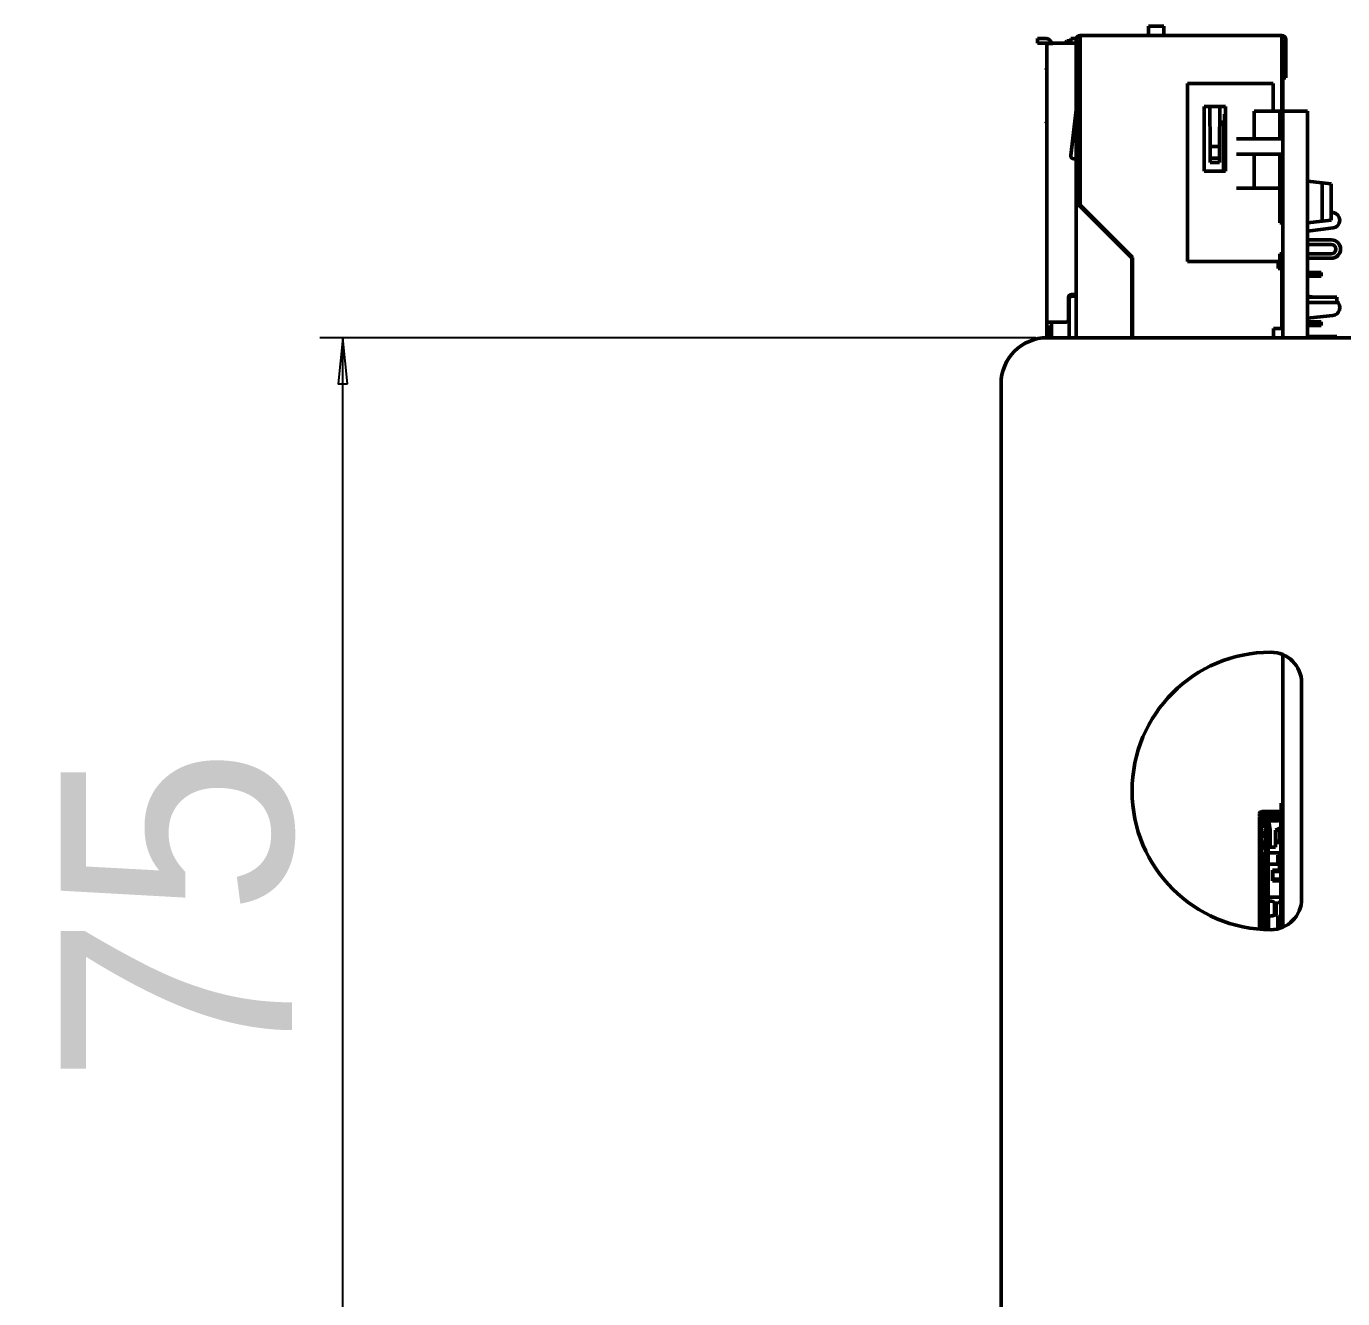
# Model space of a CAD drawing. Header units: millimetres. Extents: x 3137 to 5094, y 789 to 1822.
# Drawn here: x 3238.5 to 3323.9, y 1337.3 to 1419.9 of the extents above; entities that cross this region are included whole.
import ezdxf

# ---------------------------------------------------------------- set-up
doc = ezdxf.new("R2010")
doc.units = ezdxf.units.MM
doc.header["$LTSCALE"] = 1.8
doc.layers.add('외형선(ISO)', color=7, linetype='Continuous', lineweight=50)
doc.layers.add('치수(ISO)', color=7, linetype='Continuous', lineweight=25)
doc.styles.add('레이블 문자 (JIS)', font='')
doc.styles.get('레이블 문자 (JIS)').set_extended_font_data('Gulim')
doc.dimstyles.new('복사 대상기본값 (JIS)', dxfattribs={"dimscale": 1.5, "dimtxt": 3, "dimasz": 2, "dimexe": 1, "dimexo": 0.5, "dimgap": 0.8, "dimtad": 1, "dimdsep": 46, "dimtxsty": '레이블 문자 (JIS)', "dimblk": 'Filled-1', "dimcen": 0.09, "dimdle": 10, "dimclrd": 256, "dimclre": 256, "dimclrt": 256, "dimazin": 2, "dimtfac": 0.666667, "dimtmove": 0, "dimatfit": 3, "dimldrblk": 'OPEN', "dimfxl": 1, "dimtolj": 1, "dimtzin": 0, "dimlwd": -1, "dimlwe": -1, "dimarcsym": 0})

# ---------------------------------------------------------------- blocks, each defined once
blk = doc.blocks.new('Filled-1')
at = {"color": 0}
for p, q in [((0, 0), (-1, 0.1)), ((-1, 0.1), (-1, -0.1)), ((-1, 0), (0, 0)), ((-1, -0.1), (0, 0))]:
    blk.add_line(p, q, dxfattribs=at)
at = {"color": 0, "flags": 128}
blk.add_lwpolyline([(-1, -0.1), (0, 0), (-1, 0.1), (-1, -0.1)], dxfattribs=at)
at = {"color": 0}
blk.add_solid([(-1, -0.1), (0, 0), (-1, 0.1), (-1, -0.1)], dxfattribs=at)
blk = doc.blocks.new('*D733')
at = {"layer": 'Defpoints', "color": 0}
for p in [(3259.042, 1399.681), (3304.742, 1399.681), (3302.742, 1324.681)]:
    blk.add_point(p, dxfattribs=at)
at = {"layer": '치수(ISO)'}
for p, q in [((3303.992, 1399.681), (3257.542, 1399.681)), ((3259.042, 1327.681), (3259.042, 1396.681)), ((3301.992, 1324.681), (3257.542, 1324.681))]:
    blk.add_line(p, q, dxfattribs=at)
at = {"layer": '치수(ISO)', "linetype": 'ByBlock', "xscale": 3, "yscale": 3, "zscale": 3}
for p, rotation in [((3259.042, 1399.681), 90), ((3259.042, 1324.681), 270)]:
    blk.add_blockref('Filled-1', p, dxfattribs=dict(at, rotation=rotation))
at = {"layer": '치수(ISO)', "insert": (3248.352, 1362.181), "char_height": 15, "attachment_point": 5, "rotation": 90, "style": '레이블 문자 (JIS)'}
blk.add_mtext('\\A1;75', dxfattribs=at)
blk = doc.blocks.new('_Open')
at = {"color": 0, "linetype": 'ByBlock', "lineweight": -2}
for p, q in [((-1, 0.167), (0, 0)), ((-1, -0.167), (0, 0)), ((0, 0), (-1, 0))]:
    blk.add_line(p, q, dxfattribs=at)

msp = doc.modelspace()

# ---------------------------------------------------------------- linework, layer by layer
at = {"layer": '외형선(ISO)'}
for p, q in [((3319.968, 1419.281), (3306.868, 1419.281)), ((3306.868, 1419.281), (3306.868, 1419.031)), ((3311.308, 1419.881), (3311.308, 1419.756)), ((3311.308, 1419.881), (3312.308, 1419.881)), ((3311.308, 1419.343), (3311.308, 1419.756)), ((3311.308, 1419.281), (3311.308, 1419.343)), ((3312.308, 1419.881), (3312.308, 1419.756)), ((3312.308, 1419.343), (3312.308, 1419.756)), ((3312.308, 1419.281), (3312.308, 1419.343)), ((3319.968, 1419.031), (3319.968, 1419.281)), ((3304.108, 1418.781), (3304.108, 1419.081)), ((3304.308, 1419.081), (3304.108, 1419.081)), ((3304.308, 1418.781), (3304.108, 1418.781)), ((3304.308, 1419.081), (3304.698, 1419.081)), ((3304.308, 1418.781), (3304.698, 1418.781)), ((3305.007, 1418.781), (3304.698, 1418.781)), ((3304.708, 1418.771), (3304.708, 1400.681)), ((3304.708, 1418.771), (3305.108, 1418.771)), ((3305.108, 1418.771), (3305.108, 1418.781)), ((3306.268, 1418.781), (3305.108, 1418.781)), ((3305.868, 1418.781), (3305.918, 1418.831)), ((3306.018, 1418.931), (3305.918, 1418.831)), ((3306.018, 1418.931), (3306.268, 1418.931)), ((3306.468, 1419.081), (3306.268, 1419.081)), ((3306.268, 1418.781), (3306.268, 1419.081)), ((3306.468, 1418.781), (3306.268, 1418.781)), ((3306.468, 1419.081), (3306.623, 1419.081)), ((3306.468, 1418.781), (3306.618, 1418.781)), ((3306.618, 1419.031), (3306.618, 1408.301)), ((3306.818, 1419.031), (3306.818, 1408.301)), ((3306.818, 1408.301), (3306.818, 1419.031)), ((3306.868, 1419.031), (3306.868, 1408.281)), ((3319.968, 1414.281), (3319.968, 1419.031)), ((3320.018, 1416.531), (3320.018, 1419.031)), ((3320.018, 1419.031), (3320.018, 1414.381)), ((3320.218, 1416.531), (3320.218, 1419.031)), ((3304.608, 1417.18), (3304.708, 1417.113)), ((3304.608, 1417.18), (3304.708, 1417.18)), ((3314.838, 1416.181), (3313.838, 1416.181)), ((3313.838, 1404.631), (3313.838, 1416.181)), ((3314.838, 1416.181), (3317.021, 1416.181)), ((3317.975, 1416.181), (3317.021, 1416.181)), ((3317.975, 1416.181), (3318.084, 1416.181)), ((3318.084, 1416.181), (3318.223, 1416.181)), ((3318.223, 1416.181), (3319.063, 1416.181)), ((3319.388, 1416.181), (3319.063, 1416.181)), ((3319.388, 1416.181), (3319.388, 1414.381)), ((3320.018, 1416.531), (3320.218, 1416.531)), ((3306.618, 1414.441), (3306.268, 1411.504)), ((3314.913, 1414.681), (3315.29, 1414.681)), ((3314.913, 1410.481), (3314.913, 1414.681)), ((3315.935, 1414.681), (3315.29, 1414.681)), ((3315.306, 1412.088), (3315.29, 1414.681)), ((3315.919, 1412.088), (3315.935, 1414.681)), ((3315.935, 1414.681), (3316.313, 1414.681)), ((3316.313, 1414.181), (3316.235, 1414.181)), ((3316.235, 1410.481), (3316.235, 1414.181)), ((3316.313, 1414.681), (3316.313, 1410.481)), ((3318.168, 1414.381), (3319.818, 1414.381)), ((3318.168, 1414.381), (3318.168, 1412.591)), ((3319.818, 1412.591), (3319.818, 1414.381)), ((3319.818, 1414.281), (3320.018, 1414.281)), ((3320.018, 1399.681), (3320.018, 1414.381)), ((3321.618, 1414.381), (3320.018, 1414.381)), ((3321.618, 1414.381), (3321.618, 1399.681)), ((3304.708, 1413.651), (3304.608, 1413.587)), ((3304.708, 1413.587), (3304.608, 1413.587)), ((3316.168, 1413.771), (3316.235, 1413.771)), ((3316.168, 1410.481), (3316.168, 1413.771)), ((3320.018, 1412.591), (3317.021, 1412.591)), ((3319.818, 1413.281), (3320.018, 1413.281)), ((3319.968, 1412.591), (3319.968, 1413.281)), ((3315.306, 1412.088), (3315.311, 1411.332)), ((3315.919, 1412.088), (3315.306, 1412.088)), ((3315.919, 1412.088), (3315.914, 1411.332)), ((3306.467, 1411.281), (3306.618, 1411.281)), ((3315.313, 1411.041), (3315.311, 1411.332)), ((3315.914, 1411.332), (3315.311, 1411.332)), ((3315.913, 1411.041), (3315.313, 1411.041)), ((3315.913, 1411.041), (3315.914, 1411.332)), ((3317.021, 1411.591), (3320.018, 1411.591)), ((3318.168, 1411.591), (3318.168, 1409.381)), ((3319.818, 1409.381), (3319.818, 1411.591)), ((3319.968, 1410.231), (3319.968, 1411.591)), ((3316.313, 1410.481), (3314.913, 1410.481)), ((3320.018, 1410.231), (3319.968, 1410.231)), ((3317.021, 1409.381), (3319.818, 1409.381)), ((3319.818, 1409.381), (3319.818, 1407.131)), ((3321.618, 1409.832), (3322.568, 1409.724)), ((3322.568, 1409.724), (3323.168, 1409.656)), ((3322.568, 1409.724), (3322.568, 1407.237)), ((3323.168, 1409.656), (3323.168, 1407.306)), ((3306.691, 1408.301), (3306.618, 1408.301)), ((3306.618, 1399.681), (3306.618, 1408.301)), ((3306.832, 1408.301), (3306.691, 1408.301)), ((3306.868, 1408.281), (3310.268, 1404.881)), ((3310.218, 1404.86), (3306.868, 1408.21)), ((3319.818, 1408.681), (3319.868, 1408.681)), ((3319.868, 1408.681), (3319.868, 1407.681)), ((3319.818, 1407.681), (3319.868, 1407.681)), ((3323.168, 1407.811), (3323.282, 1407.796)), ((3320.018, 1407.131), (3319.818, 1407.131)), ((3321.618, 1407.129), (3322.568, 1407.237)), ((3322.636, 1406.72), (3321.618, 1406.587)), ((3322.568, 1407.237), (3323.168, 1407.306)), ((3323.282, 1406.805), (3322.636, 1406.72)), ((3321.618, 1406.031), (3323.168, 1406.031)), ((3321.618, 1405.731), (3323.168, 1405.731)), ((3310.218, 1399.681), (3310.218, 1404.86)), ((3310.268, 1404.881), (3310.268, 1399.681)), ((3319.818, 1405.131), (3319.818, 1404.631)), ((3319.818, 1405.131), (3320.018, 1405.131)), ((3319.918, 1405.131), (3319.918, 1404.181)), ((3319.968, 1400.281), (3319.968, 1404.831)), ((3320.018, 1404.831), (3319.968, 1404.831)), ((3323.168, 1405.131), (3321.618, 1405.131)), ((3323.168, 1404.831), (3321.618, 1404.831)), ((3314.838, 1404.631), (3313.838, 1404.631)), ((3314.838, 1404.631), (3319.818, 1404.631)), ((3319.718, 1404.181), (3319.718, 1404.631)), ((3319.918, 1404.181), (3319.718, 1404.181)), ((3321.988, 1403.922), (3321.618, 1403.922)), ((3322.508, 1403.922), (3321.988, 1403.922)), ((3321.988, 1403.922), (3321.988, 1403.672)), ((3322.508, 1403.922), (3322.508, 1403.672)), ((3320.018, 1403.431), (3319.968, 1403.431)), ((3321.988, 1403.672), (3321.618, 1403.672)), ((3322.508, 1403.672), (3321.988, 1403.672)), ((3306.108, 1400.881), (3306.108, 1402.281)), ((3306.308, 1402.481), (3306.618, 1402.481)), ((3306.618, 1402.381), (3306.358, 1402.381)), ((3321.618, 1402.369), (3322.034, 1402.306)), ((3323.518, 1402.306), (3321.618, 1402.306)), ((3323.518, 1402.306), (3323.518, 1401.956)), ((3306.158, 1402.181), (3306.158, 1399.681)), ((3323.518, 1401.956), (3321.618, 1401.956)), ((3304.708, 1400.681), (3304.708, 1400.481)), ((3304.708, 1400.681), (3305.108, 1400.681)), ((3305.008, 1400.681), (3305.008, 1399.681)), ((3305.108, 1400.681), (3305.908, 1400.681)), ((3322.636, 1401.054), (3321.618, 1400.942)), ((3321.988, 1400.722), (3321.618, 1400.722)), ((3322.508, 1400.722), (3321.988, 1400.722)), ((3321.988, 1400.722), (3321.988, 1400.472)), ((3322.508, 1400.722), (3322.508, 1400.472)), ((3323.272, 1401.124), (3322.636, 1401.054)), ((3304.708, 1399.691), (3304.708, 1400.481)), ((3325.342, 1399.681), (3304.742, 1399.681)), ((3304.958, 1399.681), (3304.958, 1400.481)), ((3319.418, 1399.681), (3319.418, 1400.281)), ((3319.418, 1400.281), (3319.968, 1400.281)), ((3321.988, 1400.472), (3321.618, 1400.472)), ((3323.518, 1399.766), (3321.618, 1399.766)), ((3322.508, 1400.472), (3321.988, 1400.472)), ((3323.518, 1399.766), (3323.518, 1399.681)), ((3301.742, 1396.681), (3301.742, 1328.781)), ((3320.018, 1379.124), (3320.018, 1378.381)), ((3320.018, 1361.437), (3320.018, 1378.381)), ((3321.242, 1377.281), (3321.242, 1363.281)), ((3318.561, 1368.903), (3318.609, 1368.847)), ((3318.693, 1368.931), (3318.608, 1368.846)), ((3318.658, 1368.938), (3318.7, 1368.938)), ((3318.708, 1368.946), (3318.693, 1368.931)), ((3318.693, 1368.931), (3318.708, 1368.896)), ((3319.898, 1368.946), (3318.708, 1368.946)), ((3319.716, 1368.896), (3319.819, 1368.897)), ((3319.897, 1368.896), (3319.887, 1368.909)), ((3319.918, 1368.915), (3319.895, 1368.934)), ((3319.898, 1368.946), (3319.898, 1368.938)), ((3319.918, 1369.488), (3319.918, 1369.338)), ((3320.018, 1369.488), (3319.918, 1369.488)), ((3319.918, 1369.488), (3319.918, 1369.488)), ((3320.018, 1369.488), (3319.918, 1369.488)), ((3319.918, 1369.488), (3319.918, 1369.388)), ((3319.918, 1369.488), (3319.918, 1369.488)), ((3319.918, 1368.997), (3319.918, 1369.388)), ((3319.918, 1369.338), (3319.918, 1368.826)), ((3318.508, 1368.826), (3318.508, 1368.683)), ((3318.508, 1368.826), (3318.608, 1368.826)), ((3318.508, 1368.576), (3318.508, 1368.626)), ((3318.508, 1368.426), (3318.508, 1368.576)), ((3318.508, 1368.367), (3318.508, 1368.426)), ((3318.508, 1368.426), (3318.608, 1368.426)), ((3318.508, 1368.367), (3318.508, 1368.226)), ((3318.508, 1368.071), (3318.508, 1368.226)), ((3318.508, 1368.071), (3318.508, 1367.588)), ((3318.608, 1368.796), (3318.693, 1368.881)), ((3318.608, 1368.846), (3318.608, 1368.826)), ((3318.608, 1368.826), (3318.608, 1368.796)), ((3318.608, 1368.796), (3318.608, 1368.767)), ((3318.608, 1368.576), (3318.608, 1368.626)), ((3318.608, 1368.576), (3318.608, 1368.526)), ((3318.633, 1368.551), (3318.608, 1368.526)), ((3318.608, 1368.526), (3318.608, 1368.426)), ((3318.608, 1368.367), (3318.608, 1368.426)), ((3318.608, 1368.367), (3318.608, 1368.226)), ((3318.608, 1368.071), (3318.608, 1368.226)), ((3318.608, 1368.071), (3318.608, 1367.976)), ((3318.633, 1368.626), (3318.633, 1368.326)), ((3318.633, 1368.176), (3318.633, 1368.326)), ((3318.633, 1368.176), (3318.703, 1368.176)), ((3318.723, 1368.776), (3318.658, 1368.776)), ((3318.708, 1368.896), (3318.693, 1368.881)), ((3318.753, 1368.226), (3318.703, 1368.176)), ((3318.708, 1368.896), (3319.898, 1368.896)), ((3318.708, 1368.846), (3318.708, 1368.776)), ((3318.753, 1368.626), (3318.753, 1368.326)), ((3318.753, 1368.326), (3318.753, 1368.226)), ((3318.928, 1368.651), (3318.759, 1368.651)), ((3319.798, 1368.796), (3318.803, 1368.796)), ((3319.798, 1368.676), (3318.803, 1368.676)), ((3318.903, 1368.626), (3318.803, 1368.526)), ((3318.803, 1368.526), (3318.803, 1367.976)), ((3318.928, 1368.651), (3318.903, 1368.626)), ((3318.903, 1368.626), (3318.903, 1367.976)), ((3318.928, 1368.651), (3319.773, 1368.651)), ((3318.968, 1368.526), (3319.039, 1368.454)), ((3319.898, 1368.526), (3318.968, 1368.526)), ((3318.968, 1367.976), (3318.968, 1368.526)), ((3319.068, 1368.426), (3319.898, 1368.44)), ((3319.068, 1368.435), (3319.068, 1367.876)), ((3319.071, 1368.651), (3319.102, 1368.676)), ((3319.098, 1368.426), (3319.098, 1368.334)), ((3319.098, 1368.333), (3319.098, 1368.334)), ((3319.098, 1368.333), (3319.711, 1368.333)), ((3319.25, 1368.796), (3319.318, 1368.851)), ((3319.318, 1368.851), (3319.518, 1368.851)), ((3319.518, 1368.851), (3319.518, 1368.796)), ((3319.518, 1368.676), (3319.518, 1368.651)), ((3319.711, 1368.334), (3319.772, 1368.438)), ((3319.765, 1368.426), (3319.898, 1368.426)), ((3319.773, 1368.651), (3319.898, 1368.526)), ((3319.848, 1368.796), (3319.798, 1368.796)), ((3319.798, 1368.796), (3319.798, 1368.676)), ((3319.848, 1368.676), (3319.798, 1368.676)), ((3319.898, 1368.846), (3319.898, 1368.896)), ((3319.918, 1368.87), (3319.898, 1368.895)), ((3319.898, 1368.846), (3319.898, 1368.788)), ((3319.909, 1368.82), (3319.898, 1368.842)), ((3319.898, 1368.526), (3319.898, 1368.626)), ((3319.898, 1368.095), (3319.898, 1368.526)), ((3319.898, 1367.883), (3319.898, 1368.095)), ((3320.018, 1368.626), (3320.018, 1368.095)), ((3318.508, 1367.53), (3318.508, 1367.588)), ((3318.508, 1367.235), (3318.508, 1367.53)), ((3318.508, 1366.539), (3318.508, 1367.235)), ((3318.508, 1367.235), (3318.608, 1367.235)), ((3318.968, 1367.976), (3318.608, 1367.976)), ((3318.608, 1367.976), (3318.608, 1367.526)), ((3318.608, 1367.326), (3318.608, 1367.526)), ((3318.608, 1367.326), (3318.608, 1367.226)), ((3318.918, 1367.326), (3318.608, 1367.326)), ((3318.608, 1367.226), (3318.608, 1366.326)), ((3318.818, 1367.686), (3318.968, 1367.792)), ((3318.965, 1367.686), (3318.818, 1367.686)), ((3318.818, 1367.526), (3318.818, 1367.686)), ((3318.918, 1367.636), (3318.918, 1367.352)), ((3318.918, 1367.352), (3318.918, 1367.326)), ((3318.918, 1367.326), (3318.918, 1367.226)), ((3318.918, 1367.026), (3318.918, 1367.226)), ((3318.968, 1367.976), (3319.068, 1367.876)), ((3318.968, 1367.792), (3318.968, 1367.976)), ((3318.968, 1367.792), (3319.068, 1367.792)), ((3318.968, 1367.686), (3319.068, 1367.686)), ((3319.068, 1367.876), (3319.068, 1367.792)), ((3319.068, 1367.792), (3319.068, 1367.686)), ((3319.068, 1367.686), (3319.068, 1361.282)), ((3319.199, 1367.726), (3319.199, 1366.631)), ((3319.898, 1367.881), (3319.548, 1367.731)), ((3319.548, 1367.731), (3319.548, 1367.726)), ((3319.548, 1367.726), (3319.848, 1367.726)), ((3319.548, 1366.631), (3319.548, 1367.726)), ((3319.798, 1367.676), (3319.798, 1367.026)), ((3319.848, 1367.726), (3319.898, 1367.726)), ((3319.898, 1367.883), (3319.898, 1367.719)), ((3319.898, 1367.506), (3319.898, 1367.719)), ((3319.898, 1367.506), (3319.898, 1364.391)), ((3318.508, 1366.283), (3318.508, 1366.539)), ((3318.608, 1366.539), (3318.508, 1366.539)), ((3318.758, 1367.076), (3318.858, 1367.076)), ((3318.758, 1366.476), (3318.758, 1367.076)), ((3318.858, 1366.476), (3318.758, 1366.476)), ((3318.858, 1367.076), (3318.858, 1366.476)), ((3318.858, 1367.026), (3318.918, 1367.026)), ((3318.918, 1366.526), (3318.858, 1366.526)), ((3318.918, 1367.026), (3318.918, 1366.526)), ((3318.918, 1366.526), (3318.918, 1366.326)), ((3319.118, 1366.631), (3319.199, 1366.631)), ((3319.199, 1366.631), (3319.548, 1366.631)), ((3319.548, 1367.026), (3319.798, 1367.026)), ((3319.548, 1366.926), (3319.898, 1366.926)), ((3319.798, 1367.026), (3319.898, 1366.926)), ((3318.508, 1365.778), (3318.508, 1366.283)), ((3318.508, 1365.778), (3318.508, 1365.424)), ((3318.608, 1366.326), (3318.608, 1366.226)), ((3318.608, 1366.026), (3318.608, 1366.226)), ((3318.918, 1366.226), (3318.608, 1366.226)), ((3318.608, 1366.026), (3318.608, 1361.303)), ((3318.818, 1361.291), (3318.818, 1366.026)), ((3318.918, 1366.326), (3318.918, 1366.226)), ((3318.918, 1366.199), (3318.918, 1366.226)), ((3318.918, 1366.199), (3318.918, 1361.287)), ((3319.898, 1366.276), (3319.068, 1366.276)), ((3319.698, 1365.526), (3319.068, 1365.526)), ((3319.698, 1366.113), (3319.876, 1366.113)), ((3319.698, 1366.113), (3319.698, 1365.526)), ((3319.698, 1365.934), (3319.821, 1365.924)), ((3319.821, 1365.603), (3319.698, 1365.592)), ((3319.698, 1365.526), (3319.698, 1365.413)), ((3319.898, 1366.276), (3319.876, 1366.113)), ((3319.876, 1366.113), (3319.898, 1366.113)), ((3318.508, 1361.311), (3318.508, 1365.424)), ((3319.348, 1365.151), (3319.798, 1365.151)), ((3319.348, 1365.151), (3319.348, 1364.451)), ((3319.348, 1365.063), (3319.518, 1365.063)), ((3319.378, 1365.051), (3319.548, 1365.051)), ((3319.378, 1365.051), (3319.378, 1364.551)), ((3319.518, 1365.151), (3319.518, 1365.051)), ((3319.848, 1365.051), (3319.548, 1365.051)), ((3319.598, 1365.051), (3319.598, 1365.151)), ((3319.798, 1365.413), (3319.698, 1365.413)), ((3319.898, 1365.413), (3319.798, 1365.413)), ((3319.798, 1365.413), (3319.798, 1365.151)), ((3319.798, 1365.151), (3319.898, 1365.151)), ((3319.848, 1365.051), (3319.898, 1365.051)), ((3319.898, 1364.451), (3319.348, 1364.451)), ((3319.378, 1364.551), (3319.548, 1364.551)), ((3319.518, 1364.551), (3319.518, 1364.451)), ((3319.548, 1364.551), (3319.848, 1364.551)), ((3319.598, 1364.451), (3319.598, 1364.551)), ((3319.848, 1364.551), (3319.898, 1364.551)), ((3319.898, 1361.818), (3319.898, 1364.391)), ((3319.898, 1364.391), (3320.018, 1364.391)), ((3319.898, 1363.381), (3319.068, 1363.381)), ((3319.068, 1363.126), (3319.288, 1363.126)), ((3319.488, 1362.926), (3319.488, 1362.326)), ((3319.598, 1362.933), (3319.598, 1362.256)), ((3319.848, 1363.033), (3319.698, 1363.033)), ((3319.848, 1363.033), (3319.898, 1363.033)), ((3319.338, 1362.176), (3319.238, 1362.176)), ((3319.698, 1362.083), (3319.698, 1361.333)), ((3319.088, 1362.026), (3319.088, 1361.282)), ((3319.898, 1361.818), (3319.898, 1361.391)), ((3320.018, 1361.818), (3319.898, 1361.818))]:
    msp.add_line(p, q, dxfattribs=at)
for centre, radius, start, end in [((3306.868, 1419.031), 0.25, 90, 180), ((3319.968, 1419.031), 0.25, 0, 90), ((3304.698, 1418.771), 0.31, 1.84857, 90), ((3304.698, 1418.771), 0.01, 0, 90), ((3304.698, 1418.771), 0.31, 0, 1.84857), ((3306.868, 1419.031), 0.05, 90, 180), ((3306.868, 1419.031), 0.05, 90, 180), ((3319.968, 1419.031), 0.05, 0, 90), ((3319.968, 1419.031), 0.05, 0, 90), ((3306.467, 1411.481), 0.2, 173.21648, 270), ((3323.218, 1407.301), 0.5, 277.45211, 82.54789), ((3323.168, 1405.431), 0.6, 270, 90), ((3323.168, 1405.431), 0.3, 270, 90), ((3306.308, 1402.281), 0.2, 90, 180), ((3306.358, 1402.181), 0.2, 90, 180), ((3323.218, 1401.621), 0.5, 276.27854, 53.1301), ((3305.908, 1400.881), 0.2, 270, 0), ((3304.742, 1396.681), 3, 90, 180), ((3305.018, 1399.691), 0.31, 180, 181.88378), ((3319.242, 1370.281), 9, 90, 270), ((3319.242, 1377.281), 2, 0, 90), ((3318.658, 1368.788), 0.15, 90, 129.86619), ((3319.818, 1368.997), 0.1, 271, 320.49897), ((3319.868, 1368.988), 0.05, 301.78833, 333.83875), ((3319.818, 1368.997), 0.1, 320.49897, 0), ((3318.658, 1368.626), 0.15, 90, 180), ((3318.658, 1368.626), 0.05, 111.75815, 180), ((3318.803, 1368.626), 0.17, 90, 180), ((3318.658, 1368.846), 0.05, 0, 45), ((3318.803, 1368.626), 0.05, 90, 180), ((3319.118, 1368.376), 0.05, 113.57818, 180), ((3319.848, 1368.626), 0.17, 0, 90), ((3319.848, 1368.626), 0.05, 0, 90), ((3319.848, 1368.426), 0.05, 0, 16.79865), ((3319.868, 1368.826), 0.05, 310.14046, 0), ((3319.868, 1368.826), 0.15, 319.96663, 0), ((3319.018, 1367.526), 0.2, 180, 240), ((3318.968, 1367.636), 0.05, 92.94463, 180), ((3319.848, 1367.676), 0.05, 90, 180), ((3319.118, 1366.581), 0.05, 154.0577, 180), ((3319.118, 1366.581), 0.05, 90, 154.0577), ((3319.018, 1366.026), 0.2, 120, 180), ((3319.242, 1363.281), 2, 270, 0), ((3319.288, 1362.926), 0.2, 0, 90), ((3319.698, 1362.933), 0.1, 90, 180), ((3319.238, 1362.026), 0.15, 90, 180), ((3319.338, 1362.326), 0.15, 270, 0), ((3319.698, 1362.256), 0.1, 180, 240), ((3319.598, 1362.083), 0.1, 0, 60)]:
    msp.add_arc(centre, radius, start, end, dxfattribs=at)
for centre, major_axis, ratio, start_param, end_param in [((3319.102, 1368.517), (-0.0711, 0.0593), 0.961918, 1.476723, 1.856839), ((3318.858, 1367.726), (0, 0.7), 0.486486, 4.712389, 5.602815), ((3319.71, 1368.554), (0, -0.22), 0.025959, 6.283041, 6.344028)]:
    msp.add_ellipse(centre, major_axis=major_axis, ratio=ratio, start_param=start_param, end_param=end_param, dxfattribs=at)
for points in [[(3306.691, 1408.301), (3306.737, 1408.271), (3306.802, 1408.241), (3306.868, 1408.21)], [(3318.512, 1368.826), (3318.521, 1368.86), (3318.542, 1368.887), (3318.561, 1368.903)], [(3319.898, 1368.814), (3319.902, 1368.816), (3319.905, 1368.818), (3319.909, 1368.82)], [(3319.918, 1368.824), (3319.915, 1368.823), (3319.912, 1368.821), (3319.909, 1368.82)], [(3318.965, 1367.686), (3318.966, 1367.686), (3318.967, 1367.686), (3318.968, 1367.686)], [(3319.821, 1365.924), (3319.847, 1365.922), (3319.874, 1365.92), (3319.898, 1365.918)], [(3319.898, 1365.608), (3319.874, 1365.606), (3319.847, 1365.604), (3319.821, 1365.603)]]:
    msp.add_open_spline(points, degree=3, dxfattribs=at)
for points, knots in [([(3306.832, 1408.301), (3306.837, 1408.286), (3306.842, 1408.271), (3306.855, 1408.24), (3306.861, 1408.225), (3306.868, 1408.21)], [-0.009949057, -0.009949057, -0.009949057, -0.009949057, -0.004974529, -0.004974529, 0, 0, 0, 0]), ([(3319.887, 1368.909), (3319.885, 1368.905), (3319.883, 1368.902), (3319.881, 1368.897), (3319.88, 1368.896), (3319.88, 1368.896)], [-0.002789201, -0.002789201, -0.002789201, -0.002789201, -0.001403794, -0.001403794, -0.001111217, -0.001111217, -0.001111217, -0.001111217]), ([(3319.895, 1368.934), (3319.894, 1368.93), (3319.893, 1368.925), (3319.89, 1368.917), (3319.889, 1368.913), (3319.887, 1368.909)], [-0.002871519, -0.002871519, -0.002871519, -0.002871519, -0.001446506, -0.001446506, 0, 0, 0, 0]), ([(3319.068, 1368.309), (3319.068, 1368.364), (3319.072, 1368.393), (3319.085, 1368.413), (3319.088, 1368.416), (3319.092, 1368.419)], [-0.17706928, -0.17706928, -0.17706928, -0.17706928, -0.14677409, -0.14677409, -0.13688763, -0.13688763, -0.13688763, -0.13688763]), ([(3319.068, 1368.287), (3319.068, 1368.282), (3319.069, 1368.277), (3319.072, 1368.271), (3319.072, 1368.27), (3319.073, 1368.27)], [-0.008656314, -0.008656314, -0.008656314, -0.008656314, -0.006207164, -0.006207164, -0.005960996, -0.005960996, -0.005960996, -0.005960996])]:
    msp.add_open_spline(points, degree=3, knots=knots, dxfattribs=at)

# ---------------------------------------------------------------- dimensions: what is measured, and where the dimension line sits
at = {"layer": '치수(ISO)'}
dim = msp.add_linear_dim(base=(3259.042, 1399.681), p1=(3302.742, 1324.681), p2=(3304.742, 1399.681), angle=90, dimstyle='복사 대상기본값 (JIS)', override={"dimtxt": 10, "dimgap": 2, "dimtxsty": '레이블 문자 (JIS)', "dimtofl": 0, "dimatfit": 1, "dimldrblk": 'Open'}, dxfattribs=at)
dim.commit()
dim.dimension.update_dxf_attribs({"geometry": '*D733', "text_midpoint": (3259.042, 1362.181), "dimtype": 160})

doc.saveas('drawing.dxf')
